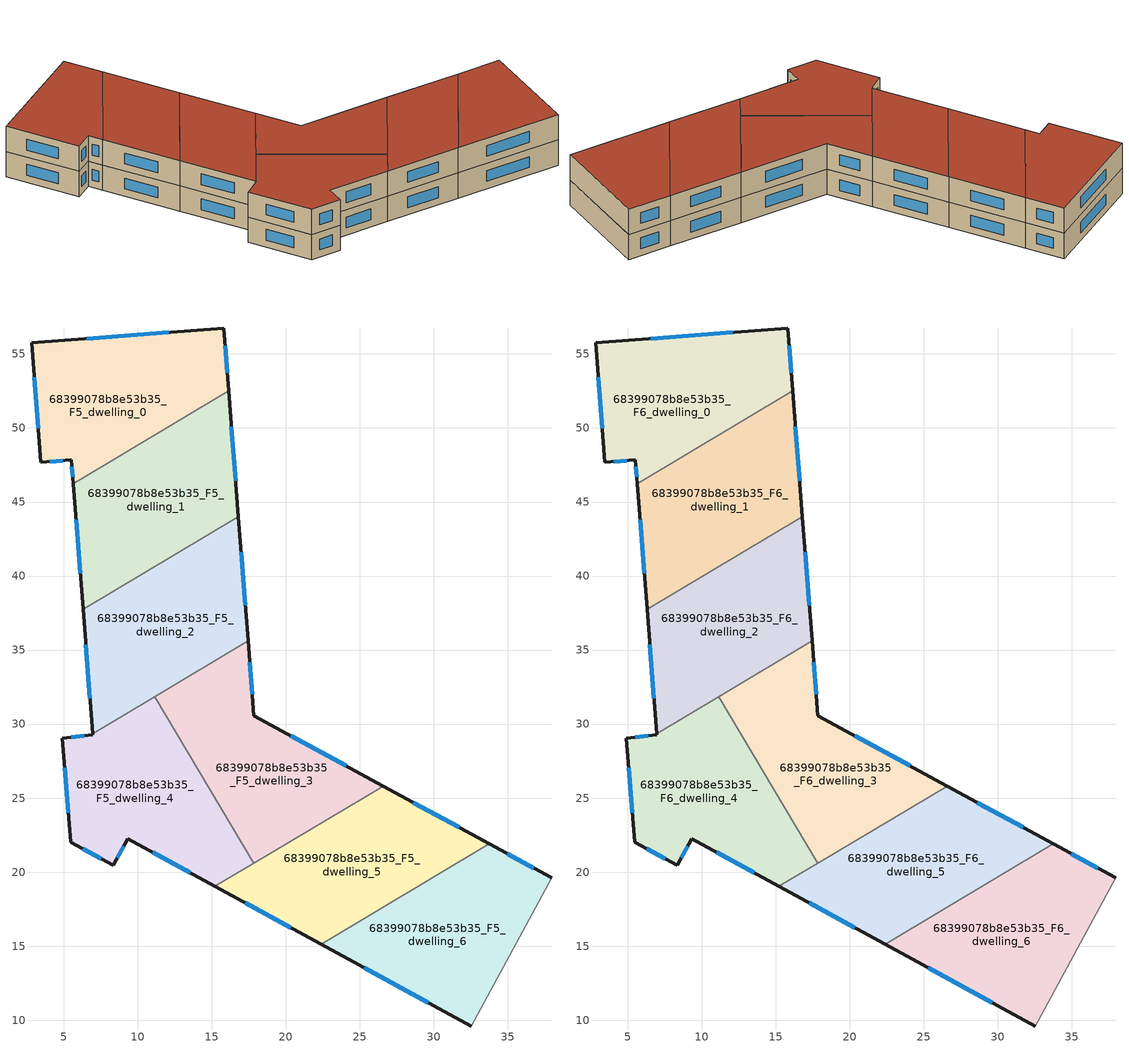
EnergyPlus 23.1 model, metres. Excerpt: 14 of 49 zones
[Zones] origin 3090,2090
68399078b8e53b35_F5_dwelling_0
 floor to 68399078b8e53b35_F4_dwelling_0 (EU_floor_Construction): 15.79,56.75 16.13,52.5 5.63,46.24 5.51,47.84 3.46,47.68 2.83,55.74 z15
 wall outside (EU_wall_Construction): 16.13,52.5 15.79,56.75 2.83,55.74 3.46,47.68 5.51,47.84 5.63,46.24 z15:18
 wall to 68399078b8e53b35_F5_dwelling_1 (EU_wall_Construction): 5.63,46.24 16.13,52.5 z15:18
 window (EU_Window_Construction): 12.09,56.47 6.53,56.03 / 16.03,53.71 15.89,55.54 / 5.54,47.38 5.6,46.69 / 4.04,47.72 4.92,47.79 / 3.01,53.44 3.28,49.98 z15.86:17.14
68399078b8e53b35_F5_dwelling_1
 floor to 68399078b8e53b35_F4_dwelling_1 (EU_floor_Construction): 16.13,52.5 16.79,44.02 6.3,37.76 5.63,46.24 z15
 wall outside (EU_wall_Construction): 5.63,46.24 6.3,37.76 / 16.79,44.02 16.13,52.5 z15:18
 wall to 68399078b8e53b35_F5_dwelling_2 (EU_wall_Construction): 6.3,37.76 16.79,44.02 z15:18
 window (EU_Window_Construction): 5.82,43.81 6.11,40.18 / 16.6,46.44 16.31,50.08 z15.86:17.14
68399078b8e53b35_F5_dwelling_2
 floor to 68399078b8e53b35_F4_dwelling_2 (EU_floor_Construction): 16.79,44.02 17.44,35.62 6.95,29.36 6.3,37.76 z15
 wall outside (EU_wall_Construction): 6.3,37.76 6.95,29.36 / 17.44,35.62 16.79,44.02 z15:18
 wall to 68399078b8e53b35_F5_dwelling_3 (EU_wall_Construction): 11.12,31.85 17.44,35.62 z15:18
 wall to 68399078b8e53b35_F5_dwelling_4 (EU_wall_Construction): 6.95,29.36 11.12,31.85 z15:18
 window (EU_Window_Construction): 6.48,35.36 6.76,31.76 / 17.26,38.02 16.97,41.62 z15.86:17.14
68399078b8e53b35_F5_dwelling_3
 floor to 68399078b8e53b35_F4_dwelling_3 (EU_floor_Construction): 17.44,35.62 17.84,30.55 26.56,25.82 17.83,20.61 11.12,31.85 z15
 wall outside (EU_wall_Construction): 26.56,25.82 17.84,30.55 17.44,35.62 z15:18
 wall to 68399078b8e53b35_F5_dwelling_4 (EU_wall_Construction): 11.12,31.85 17.83,20.61 z15:18
 wall to 68399078b8e53b35_F5_dwelling_5 (EU_wall_Construction): 17.83,20.61 26.56,25.82 z15:18
 window (EU_Window_Construction): 24.07,27.17 20.33,29.2 / 17.73,32 17.56,34.17 z15.86:17.14
68399078b8e53b35_F5_dwelling_4
 floor to 68399078b8e53b35_F4_dwelling_4 (EU_floor_Construction): 11.12,31.85 17.83,20.61 15.2,19.04 9.32,22.25 8.34,20.46 5.46,22.02 4.91,29.04 6.96,29.29 6.95,29.36 z15
 wall outside (EU_wall_Construction): 6.95,29.36 6.96,29.29 4.91,29.04 5.46,22.02 8.34,20.46 9.32,22.25 15.2,19.04 z15:18
 wall to 68399078b8e53b35_F5_dwelling_5 (EU_wall_Construction): 15.2,19.04 17.83,20.61 z15:18
 window (EU_Window_Construction): 11,21.33 13.52,19.95 / 8.62,20.97 9.04,21.73 / 6.28,21.57 7.52,20.9 / 5.07,27.03 5.3,24.03 / 6.37,29.22 5.49,29.11 z15.86:17.14
68399078b8e53b35_F5_dwelling_5
 floor to 68399078b8e53b35_F4_dwelling_5 (EU_floor_Construction): 33.75,21.91 22.38,15.13 15.2,19.04 26.56,25.82 z15
 wall outside (EU_wall_Construction): 33.75,21.91 26.56,25.82 / 15.2,19.04 22.38,15.13 z15:18
 wall to 68399078b8e53b35_F5_dwelling_6 (EU_wall_Construction): 22.38,15.13 33.75,21.91 z15:18
 window (EU_Window_Construction): 31.69,23.03 28.61,24.7 / 17.26,17.92 20.33,16.25 z15.86:17.14
68399078b8e53b35_F5_dwelling_6
 floor to 68399078b8e53b35_F4_dwelling_6 (EU_floor_Construction): 37.96,19.62 32.52,9.61 22.38,15.13 33.75,21.91 z15
 wall outside (EU_wall_Construction): 37.96,19.62 33.75,21.91 / 22.38,15.13 32.52,9.61 z15:18
 wall adiabatic (EU_wall_Construction): 32.52,9.61 37.96,19.62 z15:18
 window (EU_Window_Construction): 36.76,20.28 34.95,21.26 / 25.28,13.55 29.62,11.18 z15.86:17.14
68399078b8e53b35_F6_dwelling_0
 floor to 68399078b8e53b35_F5_dwelling_0 (EU_floor_Construction): 15.79,56.75 16.13,52.5 5.63,46.24 5.51,47.84 3.46,47.68 2.83,55.74 z18
 wall outside (EU_wall_Construction): 16.13,52.5 15.79,56.75 2.83,55.74 3.46,47.68 5.51,47.84 5.63,46.24 z18:21
 wall to 68399078b8e53b35_F6_dwelling_1 (EU_wall_Construction): 5.63,46.24 16.13,52.5 z18:21
 window (EU_Window_Construction): 12.09,56.47 6.53,56.03 / 16.03,53.71 15.89,55.54 / 5.54,47.38 5.6,46.69 / 4.04,47.72 4.92,47.79 / 3.01,53.44 3.28,49.98 z18.86:20.14
 roof outside (EU_roof_Construction): 16.13,52.5 15.79,56.75 2.83,55.74 3.46,47.68 5.51,47.84 5.63,46.24 z21
68399078b8e53b35_F6_dwelling_1
 floor to 68399078b8e53b35_F5_dwelling_1 (EU_floor_Construction): 16.13,52.5 16.79,44.02 6.3,37.76 5.63,46.24 z18
 wall outside (EU_wall_Construction): 5.63,46.24 6.3,37.76 / 16.79,44.02 16.13,52.5 z18:21
 wall to 68399078b8e53b35_F6_dwelling_2 (EU_wall_Construction): 6.3,37.76 16.79,44.02 z18:21
 window (EU_Window_Construction): 5.82,43.81 6.11,40.18 / 16.6,46.44 16.31,50.08 z18.86:20.14
 roof outside (EU_roof_Construction): 16.79,44.02 16.13,52.5 5.63,46.24 6.3,37.76 z21
68399078b8e53b35_F6_dwelling_2
 floor to 68399078b8e53b35_F5_dwelling_2 (EU_floor_Construction): 16.79,44.02 17.44,35.62 6.95,29.36 6.3,37.76 z18
 wall outside (EU_wall_Construction): 6.3,37.76 6.95,29.36 / 17.44,35.62 16.79,44.02 z18:21
 wall to 68399078b8e53b35_F6_dwelling_3 (EU_wall_Construction): 11.12,31.85 17.44,35.62 z18:21
 wall to 68399078b8e53b35_F6_dwelling_4 (EU_wall_Construction): 6.95,29.36 11.12,31.85 z18:21
 window (EU_Window_Construction): 6.48,35.36 6.76,31.76 / 17.26,38.02 16.97,41.62 z18.86:20.14
 roof outside (EU_roof_Construction): 17.44,35.62 16.79,44.02 6.3,37.76 6.95,29.36 z21
68399078b8e53b35_F6_dwelling_3
 floor to 68399078b8e53b35_F5_dwelling_3 (EU_floor_Construction): 17.44,35.62 17.84,30.55 26.56,25.82 17.83,20.61 11.12,31.85 z18
 wall outside (EU_wall_Construction): 26.56,25.82 17.84,30.55 17.44,35.62 z18:21
 wall to 68399078b8e53b35_F6_dwelling_4 (EU_wall_Construction): 11.12,31.85 17.83,20.61 z18:21
 wall to 68399078b8e53b35_F6_dwelling_5 (EU_wall_Construction): 17.83,20.61 26.56,25.82 z18:21
 window (EU_Window_Construction): 24.07,27.17 20.33,29.2 / 17.73,32 17.56,34.17 z18.86:20.14
 roof outside (EU_roof_Construction): 26.56,25.82 17.84,30.55 17.44,35.62 11.12,31.85 17.83,20.61 z21
68399078b8e53b35_F6_dwelling_4
 floor to 68399078b8e53b35_F5_dwelling_4 (EU_floor_Construction): 11.12,31.85 17.83,20.61 15.2,19.04 9.32,22.25 8.34,20.46 5.46,22.02 4.91,29.04 6.96,29.29 6.95,29.36 z18
 wall outside (EU_wall_Construction): 6.95,29.36 6.96,29.29 4.91,29.04 5.46,22.02 8.34,20.46 9.32,22.25 15.2,19.04 z18:21
 wall to 68399078b8e53b35_F6_dwelling_5 (EU_wall_Construction): 15.2,19.04 17.83,20.61 z18:21
 window (EU_Window_Construction): 11,21.33 13.52,19.95 / 8.62,20.97 9.04,21.73 / 6.28,21.57 7.52,20.9 / 5.07,27.03 5.3,24.03 / 6.37,29.22 5.49,29.11 z18.86:20.14
 roof outside (EU_roof_Construction): 17.83,20.61 11.12,31.85 6.95,29.36 6.96,29.29 4.91,29.04 5.46,22.02 8.34,20.46 9.32,22.25 15.2,19.04 z21
68399078b8e53b35_F6_dwelling_5
 floor to 68399078b8e53b35_F5_dwelling_5 (EU_floor_Construction): 33.75,21.91 22.38,15.13 15.2,19.04 26.56,25.82 z18
 wall outside (EU_wall_Construction): 33.75,21.91 26.56,25.82 / 15.2,19.04 22.38,15.13 z18:21
 wall to 68399078b8e53b35_F6_dwelling_6 (EU_wall_Construction): 22.38,15.13 33.75,21.91 z18:21
 window (EU_Window_Construction): 31.69,23.03 28.61,24.7 / 17.26,17.92 20.33,16.25 z18.86:20.14
 roof outside (EU_roof_Construction): 33.75,21.91 26.56,25.82 15.2,19.04 22.38,15.13 z21
68399078b8e53b35_F6_dwelling_6
 floor to 68399078b8e53b35_F5_dwelling_6 (EU_floor_Construction): 37.96,19.62 32.52,9.61 22.38,15.13 33.75,21.91 z18
 wall outside (EU_wall_Construction): 37.96,19.62 33.75,21.91 / 22.38,15.13 32.52,9.61 z18:21
 wall adiabatic (EU_wall_Construction): 32.52,9.61 37.96,19.62 z18:21
 window (EU_Window_Construction): 36.76,20.28 34.95,21.26 / 25.28,13.55 29.62,11.18 z18.86:20.14
 roof outside (EU_roof_Construction): 32.52,9.61 37.96,19.62 33.75,21.91 22.38,15.13 z21
[Building]
EU S2 Campaign: North Axis=0; Terrain=City; Solar Distribution=FullExterior
[Site:Location]
Helsinki-Vantaa.AP: Latitude=60.317; Longitude=24.963; Time Zone=2; Elevation=54.6
[SizingPeriod:WeatherFileDays]
AnnualSizingPeriod: Begin Month=1; Begin Day of Month=1; End Month=12; End Day of Month=31; Day of Week for Start Day=Monday; Use Weather File Daylight Saving Period=No; Use Weather File Rain and Snow Indicators=No
[MATERIAL]
EU_InternalMass_Material: Roughness=MediumRough; Thickness=0.1; Conductivity=1; Density=1800; Specific Heat=900; Thermal Absorptance=0.9; Solar Absorptance=0.7; Visible Absorptance=0.7
[MATERIAL:NOMASS] Roughness=MediumRough; Thermal Absorptance=0.9; Solar Absorptance=0.7; Visible Absorptance=0.7
Name | Thermal Resistance
EU_wall_NoMass | 5.91765
EU_roof_NoMass | 11.1778
EU_floor_NoMass | 6.2875
[WINDOWMATERIAL:SIMPLEGLAZINGSYSTEM]
EU_Window_SimpleGlazing: UFactor=0.994035; Solar Heat Gain Coefficient=0.7; Visible Transmittance=0.7
[CONSTRUCTION]
EU_wall_Construction: EU_wall_NoMass
EU_roof_Construction: EU_roof_NoMass
EU_floor_Construction: EU_floor_NoMass
EU_Window_Construction: EU_Window_SimpleGlazing
EU_InternalMass_Construction: EU_InternalMass_Material
[ZONE] Type=1; Multiplier=1; Ceiling Height=autocalculate; Floor Area=autocalculate; Part of Total Floor Area=Yes
Name | Volume
68399078b8e53b35_F5_dwelling_0; 68399078b8e53b35_F6_dwelling_0; 68399078b8e53b35_F5_dwelling_5; 68399078b8e53b35_F6_dwelling_5 | 279.291
68399078b8e53b35_F5_dwelling_1; 68399078b8e53b35_F6_dwelling_1 | 279.255
68399078b8e53b35_F5_dwelling_2; 68399078b8e53b35_F6_dwelling_2 | 276.764
68399078b8e53b35_F5_dwelling_3; 68399078b8e53b35_F6_dwelling_3 | 280.554
68399078b8e53b35_F5_dwelling_4; 68399078b8e53b35_F6_dwelling_4 | 280.531
68399078b8e53b35_F5_dwelling_6; 68399078b8e53b35_F6_dwelling_6 | 279.264
[INTERNALMASS] Construction=EU_InternalMass_Construction
Name | Zone or ZoneList | Surface Area
68399078b8e53b35_F5_dwelling_0_EU_InternalMass | 68399078b8e53b35_F5_dwelling_0 | 93.0967
68399078b8e53b35_F5_dwelling_1_EU_InternalMass | 68399078b8e53b35_F5_dwelling_1 | 93.085
68399078b8e53b35_F5_dwelling_2_EU_InternalMass | 68399078b8e53b35_F5_dwelling_2 | 92.255
68399078b8e53b35_F5_dwelling_3_EU_InternalMass | 68399078b8e53b35_F5_dwelling_3 | 93.5156
68399078b8e53b35_F5_dwelling_4_EU_InternalMass | 68399078b8e53b35_F5_dwelling_4 | 93.5102
68399078b8e53b35_F5_dwelling_5_EU_InternalMass | 68399078b8e53b35_F5_dwelling_5 | 93.0968
68399078b8e53b35_F5_dwelling_6_EU_InternalMass | 68399078b8e53b35_F5_dwelling_6 | 93.0882
68399078b8e53b35_F6_dwelling_0_EU_InternalMass | 68399078b8e53b35_F6_dwelling_0 | 93.0967
68399078b8e53b35_F6_dwelling_1_EU_InternalMass | 68399078b8e53b35_F6_dwelling_1 | 93.085
68399078b8e53b35_F6_dwelling_2_EU_InternalMass | 68399078b8e53b35_F6_dwelling_2 | 92.255
68399078b8e53b35_F6_dwelling_3_EU_InternalMass | 68399078b8e53b35_F6_dwelling_3 | 93.5156
68399078b8e53b35_F6_dwelling_4_EU_InternalMass | 68399078b8e53b35_F6_dwelling_4 | 93.5102
68399078b8e53b35_F6_dwelling_5_EU_InternalMass | 68399078b8e53b35_F6_dwelling_5 | 93.0968
68399078b8e53b35_F6_dwelling_6_EU_InternalMass | 68399078b8e53b35_F6_dwelling_6 | 93.0882
[OTHEREQUIPMENT] Fuel Type=Electricity; Design Level Calculation Method=Watts/Area; Power per Zone Floor Area=1; Fraction Latent=0; Fraction Radiant=0; Fraction Lost=0; Carbon Dioxide Generation Rate=0; EndUse Subcategory=EU_Step8_InternalGains
Name | Zone or ZoneList or Space or SpaceList | Schedule
EU_Step8_InternalGain_68399078b8e53b35_F5_dwelling_0_f000 | 68399078b8e53b35_F5_dwelling_0 | EU_Step8_GainSchedule_68399078b8e53b35_F5_dwelling_0_f000
EU_Step8_InternalGain_68399078b8e53b35_F5_dwelling_1_f000 | 68399078b8e53b35_F5_dwelling_1 | EU_Step8_GainSchedule_68399078b8e53b35_F5_dwelling_1_f000
EU_Step8_InternalGain_68399078b8e53b35_F5_dwelling_2_f000 | 68399078b8e53b35_F5_dwelling_2 | EU_Step8_GainSchedule_68399078b8e53b35_F5_dwelling_2_f000
EU_Step8_InternalGain_68399078b8e53b35_F5_dwelling_3_f000 | 68399078b8e53b35_F5_dwelling_3 | EU_Step8_GainSchedule_68399078b8e53b35_F5_dwelling_3_f000
EU_Step8_InternalGain_68399078b8e53b35_F5_dwelling_4_f000 | 68399078b8e53b35_F5_dwelling_4 | EU_Step8_GainSchedule_68399078b8e53b35_F5_dwelling_4_f000
EU_Step8_InternalGain_68399078b8e53b35_F5_dwelling_5_f000 | 68399078b8e53b35_F5_dwelling_5 | EU_Step8_GainSchedule_68399078b8e53b35_F5_dwelling_5_f000
EU_Step8_InternalGain_68399078b8e53b35_F5_dwelling_6_f000 | 68399078b8e53b35_F5_dwelling_6 | EU_Step8_GainSchedule_68399078b8e53b35_F5_dwelling_6_f000
EU_Step8_InternalGain_68399078b8e53b35_F6_dwelling_0_f000 | 68399078b8e53b35_F6_dwelling_0 | EU_Step8_GainSchedule_68399078b8e53b35_F6_dwelling_0_f000
EU_Step8_InternalGain_68399078b8e53b35_F6_dwelling_1_f000 | 68399078b8e53b35_F6_dwelling_1 | EU_Step8_GainSchedule_68399078b8e53b35_F6_dwelling_1_f000
EU_Step8_InternalGain_68399078b8e53b35_F6_dwelling_2_f000 | 68399078b8e53b35_F6_dwelling_2 | EU_Step8_GainSchedule_68399078b8e53b35_F6_dwelling_2_f000
EU_Step8_InternalGain_68399078b8e53b35_F6_dwelling_3_f000 | 68399078b8e53b35_F6_dwelling_3 | EU_Step8_GainSchedule_68399078b8e53b35_F6_dwelling_3_f000
EU_Step8_InternalGain_68399078b8e53b35_F6_dwelling_4_f000 | 68399078b8e53b35_F6_dwelling_4 | EU_Step8_GainSchedule_68399078b8e53b35_F6_dwelling_4_f000
EU_Step8_InternalGain_68399078b8e53b35_F6_dwelling_5_f000 | 68399078b8e53b35_F6_dwelling_5 | EU_Step8_GainSchedule_68399078b8e53b35_F6_dwelling_5_f000
EU_Step8_InternalGain_68399078b8e53b35_F6_dwelling_6_f000 | 68399078b8e53b35_F6_dwelling_6 | EU_Step8_GainSchedule_68399078b8e53b35_F6_dwelling_6_f000
[ZONEVENTILATION:DESIGNFLOWRATE] Schedule=EU_AlwaysOn; Design Flow Rate Calculation Method=AirChanges/Hour; Air Changes per Hour=0.596421; Ventilation Type=Natural; Fan Pressure Rise=0; Fan Total Efficiency=1; Constant Term Coefficient=1; Temperature Term Coefficient=0; Velocity Term Coefficient=0; Velocity Squared Term Coefficient=0; Minimum Indoor Temperature=-100; Maximum Indoor Temperature=100; Delta Temperature=-100; Minimum Outdoor Temperature=-100; Maximum Outdoor Temperature=100; Maximum Wind Speed=40
Name | Zone or ZoneList or Space or SpaceList
EU_ConstantAir_68399078b8e53b35_F5_dwelling_0 | 68399078b8e53b35_F5_dwelling_0
EU_ConstantAir_68399078b8e53b35_F5_dwelling_1 | 68399078b8e53b35_F5_dwelling_1
EU_ConstantAir_68399078b8e53b35_F5_dwelling_2 | 68399078b8e53b35_F5_dwelling_2
EU_ConstantAir_68399078b8e53b35_F5_dwelling_3 | 68399078b8e53b35_F5_dwelling_3
EU_ConstantAir_68399078b8e53b35_F5_dwelling_4 | 68399078b8e53b35_F5_dwelling_4
EU_ConstantAir_68399078b8e53b35_F5_dwelling_5 | 68399078b8e53b35_F5_dwelling_5
EU_ConstantAir_68399078b8e53b35_F5_dwelling_6 | 68399078b8e53b35_F5_dwelling_6
EU_ConstantAir_68399078b8e53b35_F6_dwelling_0 | 68399078b8e53b35_F6_dwelling_0
EU_ConstantAir_68399078b8e53b35_F6_dwelling_1 | 68399078b8e53b35_F6_dwelling_1
EU_ConstantAir_68399078b8e53b35_F6_dwelling_2 | 68399078b8e53b35_F6_dwelling_2
EU_ConstantAir_68399078b8e53b35_F6_dwelling_3 | 68399078b8e53b35_F6_dwelling_3
EU_ConstantAir_68399078b8e53b35_F6_dwelling_4 | 68399078b8e53b35_F6_dwelling_4
EU_ConstantAir_68399078b8e53b35_F6_dwelling_5 | 68399078b8e53b35_F6_dwelling_5
EU_ConstantAir_68399078b8e53b35_F6_dwelling_6 | 68399078b8e53b35_F6_dwelling_6
[HVACTEMPLATE:THERMOSTAT] Constant Heating Setpoint=20; Constant Cooling Setpoint=50
EU_HeatOnly_68399078b8e53b35_F0_dwelling_0; EU_HeatOnly_68399078b8e53b35_F0_dwelling_1; EU_HeatOnly_68399078b8e53b35_F0_dwelling_2; EU_HeatOnly_68399078b8e53b35_F0_dwelling_3; EU_HeatOnly_68399078b8e53b35_F0_dwelling_4; EU_HeatOnly_68399078b8e53b35_F0_dwelling_5; EU_HeatOnly_68399078b8e53b35_F0_dwelling_6; EU_HeatOnly_68399078b8e53b35_F1_dwelling_0; EU_HeatOnly_68399078b8e53b35_F1_dwelling_1; EU_HeatOnly_68399078b8e53b35_F1_dwelling_2; EU_HeatOnly_68399078b8e53b35_F1_dwelling_3; EU_HeatOnly_68399078b8e53b35_F1_dwelling_4; EU_HeatOnly_68399078b8e53b35_F1_dwelling_5; EU_HeatOnly_68399078b8e53b35_F1_dwelling_6; EU_HeatOnly_68399078b8e53b35_F2_dwelling_0; EU_HeatOnly_68399078b8e53b35_F2_dwelling_1; EU_HeatOnly_68399078b8e53b35_F2_dwelling_2; EU_HeatOnly_68399078b8e53b35_F2_dwelling_3; EU_HeatOnly_68399078b8e53b35_F2_dwelling_4; EU_HeatOnly_68399078b8e53b35_F2_dwelling_5; EU_HeatOnly_68399078b8e53b35_F2_dwelling_6; EU_HeatOnly_68399078b8e53b35_F3_dwelling_0; EU_HeatOnly_68399078b8e53b35_F3_dwelling_1; EU_HeatOnly_68399078b8e53b35_F3_dwelling_2; EU_HeatOnly_68399078b8e53b35_F3_dwelling_3; EU_HeatOnly_68399078b8e53b35_F3_dwelling_4; EU_HeatOnly_68399078b8e53b35_F3_dwelling_5; EU_HeatOnly_68399078b8e53b35_F3_dwelling_6; EU_HeatOnly_68399078b8e53b35_F4_dwelling_0; EU_HeatOnly_68399078b8e53b35_F4_dwelling_1; EU_HeatOnly_68399078b8e53b35_F4_dwelling_2; EU_HeatOnly_68399078b8e53b35_F4_dwelling_3; EU_HeatOnly_68399078b8e53b35_F4_dwelling_4; EU_HeatOnly_68399078b8e53b35_F4_dwelling_5; EU_HeatOnly_68399078b8e53b35_F4_dwelling_6; EU_HeatOnly_68399078b8e53b35_F5_dwelling_0; EU_HeatOnly_68399078b8e53b35_F5_dwelling_1; EU_HeatOnly_68399078b8e53b35_F5_dwelling_2; EU_HeatOnly_68399078b8e53b35_F5_dwelling_3; EU_HeatOnly_68399078b8e53b35_F5_dwelling_4; EU_HeatOnly_68399078b8e53b35_F5_dwelling_5; EU_HeatOnly_68399078b8e53b35_F5_dwelling_6; EU_HeatOnly_68399078b8e53b35_F6_dwelling_0; EU_HeatOnly_68399078b8e53b35_F6_dwelling_1; EU_HeatOnly_68399078b8e53b35_F6_dwelling_2; EU_HeatOnly_68399078b8e53b35_F6_dwelling_3; EU_HeatOnly_68399078b8e53b35_F6_dwelling_4; EU_HeatOnly_68399078b8e53b35_F6_dwelling_5; EU_HeatOnly_68399078b8e53b35_F6_dwelling_6
[HVACTEMPLATE:ZONE:IDEALLOADSAIRSYSTEM] System Availability Schedule=EU_AlwaysOn; Maximum Heating Supply Air Temperature=50; Minimum Cooling Supply Air Temperature=13; Maximum Heating Supply Air Humidity Ratio=0.0156; Minimum Cooling Supply Air Humidity Ratio=0.0077; Heating Limit=NoLimit; Cooling Limit=NoLimit; Heating Availability Schedule=EU_AlwaysOn; Cooling Availability Schedule=EU_CoolingOff; Dehumidification Control Type=ConstantSensibleHeatRatio; Cooling Sensible Heat Ratio=0.7; Dehumidification Setpoint=60; Humidification Control Type=None; Humidification Setpoint=30; Outdoor Air Method=None; Outdoor Air Flow Rate per Person=0.00944; Outdoor Air Flow Rate per Zone Floor Area=0; Outdoor Air Flow Rate per Zone=0; Demand Controlled Ventilation Type=None; Outdoor Air Economizer Type=NoEconomizer; Heat Recovery Type=None; Sensible Heat Recovery Effectiveness=0.7; Latent Heat Recovery Effectiveness=0.65
Name | Template Thermostat
68399078b8e53b35_F5_dwelling_0 | EU_HeatOnly_68399078b8e53b35_F5_dwelling_0
68399078b8e53b35_F5_dwelling_1 | EU_HeatOnly_68399078b8e53b35_F5_dwelling_1
68399078b8e53b35_F5_dwelling_2 | EU_HeatOnly_68399078b8e53b35_F5_dwelling_2
68399078b8e53b35_F5_dwelling_3 | EU_HeatOnly_68399078b8e53b35_F5_dwelling_3
68399078b8e53b35_F5_dwelling_4 | EU_HeatOnly_68399078b8e53b35_F5_dwelling_4
68399078b8e53b35_F5_dwelling_5 | EU_HeatOnly_68399078b8e53b35_F5_dwelling_5
68399078b8e53b35_F5_dwelling_6 | EU_HeatOnly_68399078b8e53b35_F5_dwelling_6
68399078b8e53b35_F6_dwelling_0 | EU_HeatOnly_68399078b8e53b35_F6_dwelling_0
68399078b8e53b35_F6_dwelling_1 | EU_HeatOnly_68399078b8e53b35_F6_dwelling_1
68399078b8e53b35_F6_dwelling_2 | EU_HeatOnly_68399078b8e53b35_F6_dwelling_2
68399078b8e53b35_F6_dwelling_3 | EU_HeatOnly_68399078b8e53b35_F6_dwelling_3
68399078b8e53b35_F6_dwelling_4 | EU_HeatOnly_68399078b8e53b35_F6_dwelling_4
68399078b8e53b35_F6_dwelling_5 | EU_HeatOnly_68399078b8e53b35_F6_dwelling_5
68399078b8e53b35_F6_dwelling_6 | EU_HeatOnly_68399078b8e53b35_F6_dwelling_6
[SIZING:ZONE] Zone Cooling Design Supply Air Temperature Input Method=SupplyAirTemperature; Zone Cooling Design Supply Air Temperature=13; Zone Heating Design Supply Air Temperature Input Method=SupplyAirTemperature; Zone Heating Design Supply Air Temperature=50; Zone Cooling Design Supply Air Humidity Ratio=0.008; Zone Heating Design Supply Air Humidity Ratio=0.008; Cooling Design Air Flow Method=DesignDay; Cooling Design Air Flow Rate=0; Cooling Minimum Air Flow per Zone Floor Area=0.000762; Cooling Minimum Air Flow=0; Cooling Minimum Air Flow Fraction=0.2; Heating Design Air Flow Method=DesignDay; Heating Design Air Flow Rate=0; Heating Maximum Air Flow per Zone Floor Area=0.002032; Heating Maximum Air Flow=0.141576; Heating Maximum Air Flow Fraction=0.3; Account for Dedicated Outdoor Air System=No; Dedicated Outdoor Air System Control Strategy=NeutralSupplyAir; Dedicated Outdoor Air Low Setpoint Temperature for Design=autosize; Dedicated Outdoor Air High Setpoint Temperature for Design=autosize; Zone Load Sizing Method=Sensible Load Only No Latent Load; Zone Latent Cooling Design Supply Air Humidity Ratio Input Method=HumidityRatioDifference; Zone Cooling Design Supply Air Humidity Ratio Difference=0.005; Zone Latent Heating Design Supply Air Humidity Ratio Input Method=HumidityRatioDifference; Zone Humidification Design Supply Air Humidity Ratio Difference=0.005
68399078b8e53b35_F5_dwelling_0; 68399078b8e53b35_F5_dwelling_1; 68399078b8e53b35_F5_dwelling_2; 68399078b8e53b35_F5_dwelling_3; 68399078b8e53b35_F5_dwelling_4; 68399078b8e53b35_F5_dwelling_5; 68399078b8e53b35_F5_dwelling_6; 68399078b8e53b35_F6_dwelling_0; 68399078b8e53b35_F6_dwelling_1; 68399078b8e53b35_F6_dwelling_2; 68399078b8e53b35_F6_dwelling_3; 68399078b8e53b35_F6_dwelling_4; 68399078b8e53b35_F6_dwelling_5; 68399078b8e53b35_F6_dwelling_6
[SCHEDULE:CONSTANT]
Name | Hourly Value
EU_AlwaysOn | 1
EU_CoolingOff | 0
[SCHEDULE:FILE] Column Number=1; Rows to Skip at Top=0; Number of Hours of Data=8760; Column Separator=Comma; Interpolate to Timestep=No; Minutes per Item=60; Adjust Schedule for Daylight Savings=Yes
Name | File
EU_Step8_GainSchedule_68399078b8e53b35_F5_dwelling_0_f000 | ../../schedules/68399078b8e53b35/68399078b8e53b35_F5_dwelling_0_f000_gain.csv
EU_Step8_GainSchedule_68399078b8e53b35_F5_dwelling_1_f000 | ../../schedules/68399078b8e53b35/68399078b8e53b35_F5_dwelling_1_f000_gain.csv
EU_Step8_GainSchedule_68399078b8e53b35_F5_dwelling_2_f000 | ../../schedules/68399078b8e53b35/68399078b8e53b35_F5_dwelling_2_f000_gain.csv
EU_Step8_GainSchedule_68399078b8e53b35_F5_dwelling_3_f000 | ../../schedules/68399078b8e53b35/68399078b8e53b35_F5_dwelling_3_f000_gain.csv
EU_Step8_GainSchedule_68399078b8e53b35_F5_dwelling_4_f000 | ../../schedules/68399078b8e53b35/68399078b8e53b35_F5_dwelling_4_f000_gain.csv
EU_Step8_GainSchedule_68399078b8e53b35_F5_dwelling_5_f000 | ../../schedules/68399078b8e53b35/68399078b8e53b35_F5_dwelling_5_f000_gain.csv
EU_Step8_GainSchedule_68399078b8e53b35_F5_dwelling_6_f000 | ../../schedules/68399078b8e53b35/68399078b8e53b35_F5_dwelling_6_f000_gain.csv
EU_Step8_GainSchedule_68399078b8e53b35_F6_dwelling_0_f000 | ../../schedules/68399078b8e53b35/68399078b8e53b35_F6_dwelling_0_f000_gain.csv
EU_Step8_GainSchedule_68399078b8e53b35_F6_dwelling_1_f000 | ../../schedules/68399078b8e53b35/68399078b8e53b35_F6_dwelling_1_f000_gain.csv
EU_Step8_GainSchedule_68399078b8e53b35_F6_dwelling_2_f000 | ../../schedules/68399078b8e53b35/68399078b8e53b35_F6_dwelling_2_f000_gain.csv
EU_Step8_GainSchedule_68399078b8e53b35_F6_dwelling_3_f000 | ../../schedules/68399078b8e53b35/68399078b8e53b35_F6_dwelling_3_f000_gain.csv
EU_Step8_GainSchedule_68399078b8e53b35_F6_dwelling_4_f000 | ../../schedules/68399078b8e53b35/68399078b8e53b35_F6_dwelling_4_f000_gain.csv
EU_Step8_GainSchedule_68399078b8e53b35_F6_dwelling_5_f000 | ../../schedules/68399078b8e53b35/68399078b8e53b35_F6_dwelling_5_f000_gain.csv
EU_Step8_GainSchedule_68399078b8e53b35_F6_dwelling_6_f000 | ../../schedules/68399078b8e53b35/68399078b8e53b35_F6_dwelling_6_f000_gain.csv
